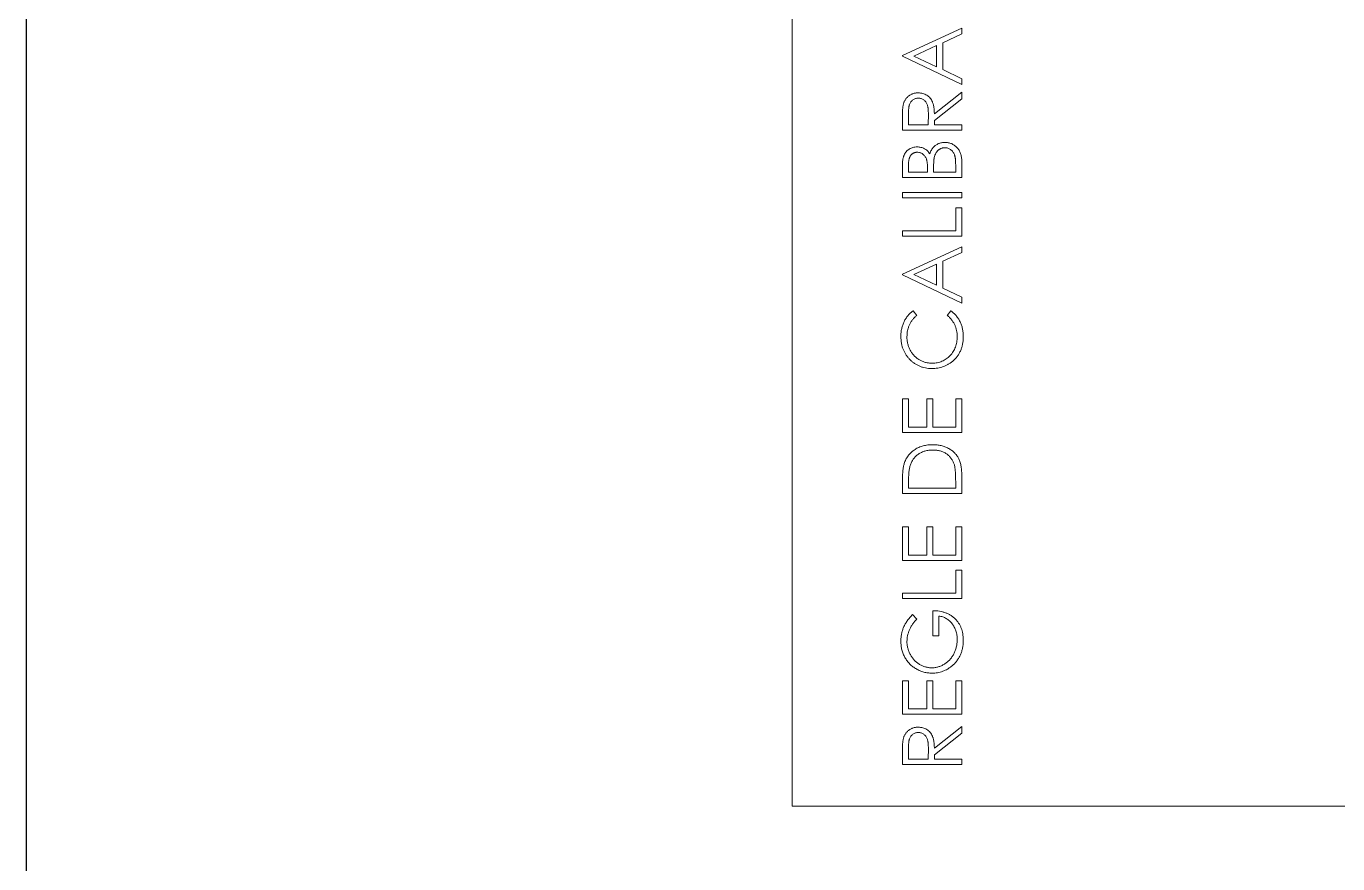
# Model space of a CAD drawing. Header units: millimetres. Extents: x 0 to 210, y 0 to 340.
# Drawn here: x 0 to 77.3, y 139.6 to 188.9 of the extents above; entities that cross this region are included whole.
import ezdxf

# ---------------------------------------------------------------- set-up
doc = ezdxf.new("R2010")
doc.units = ezdxf.units.MM

# ---------------------------------------------------------------- blocks, each defined once
blk = doc.blocks.new('regle_petit_robot')
at = {"color": 7, "linetype": 'Continuous', "lineweight": 15}
for p, q in [((0, 52.33), (0, -7.67)), ((60, 52.33), (0, 52.33)), ((2.449, 42.33), (2.449, 45.83)), ((2.449, 45.83), (3.149, 45.83)), ((5.41, 42.33), (5.41, 45.83)), ((5.41, 45.83), (7.385, 45.83)), ((7.385, 45.83), (7.385, 45.471)), ((12.231, 45.83), (12.545, 45.83)), ((12.231, 42.33), (12.231, 45.83)), ((12.545, 45.83), (12.545, 42.689)), ((14.474, 45.83), (16.449, 45.83)), ((14.474, 42.33), (14.474, 45.83)), ((16.449, 45.83), (16.449, 45.471)), ((18.423, 45.83), (19.13, 45.83)), ((18.423, 42.33), (18.423, 45.83)), ((22.013, 42.33), (22.013, 45.83)), ((22.013, 45.83), (23.987, 45.83)), ((23.987, 45.83), (23.987, 45.471)), ((29.641, 42.33), (31.301, 45.83)), ((31.301, 45.83), (31.346, 45.83)), ((31.346, 45.83), (32.962, 42.33)), ((33.59, 42.33), (33.59, 45.83)), ((33.59, 45.83), (33.904, 45.83)), ((33.904, 45.83), (33.904, 42.689)), ((35.833, 45.83), (36.147, 45.83)), ((35.833, 42.33), (35.833, 45.83)), ((36.147, 45.83), (36.147, 42.33)), ((37.045, 45.83), (37.728, 45.83)), ((37.045, 42.33), (37.045, 45.83)), ((39.827, 45.83), (40.527, 45.83)), ((39.827, 42.33), (39.827, 45.83)), ((42.519, 42.33), (44.179, 45.83)), ((44.179, 45.83), (44.224, 45.83)), ((44.224, 45.83), (45.84, 42.33)), ((2.763, 45.471), (2.763, 44.304)), ((3.419, 45.471), (2.763, 45.471)), ((7.385, 45.471), (5.724, 45.471)), ((5.724, 45.471), (5.724, 44.394)), ((11.288, 45.233), (11.019, 44.977)), ((14.788, 45.471), (14.788, 44.394)), ((16.449, 45.471), (14.788, 45.471)), ((18.983, 45.471), (18.737, 45.471)), ((18.737, 45.471), (18.737, 42.689)), ((22.327, 45.471), (22.327, 44.394)), ((23.987, 45.471), (22.327, 45.471)), ((29.192, 45.188), (28.917, 44.977)), ((31.32, 45.148), (30.686, 43.811)), ((31.937, 43.811), (31.32, 45.148)), ((37.359, 45.471), (37.359, 44.349)), ((37.785, 45.471), (37.359, 45.471)), ((40.141, 45.471), (40.141, 44.304)), ((40.797, 45.471), (40.141, 45.471)), ((44.198, 45.148), (43.565, 43.811)), ((44.815, 43.811), (44.198, 45.148)), ((2.763, 44.304), (3.404, 44.299)), ((5.724, 44.394), (7.385, 44.394)), ((7.385, 44.394), (7.385, 44.035)), ((14.788, 44.394), (16.449, 44.394)), ((16.449, 44.394), (16.449, 44.035)), ((22.327, 44.394), (23.987, 44.394)), ((23.987, 44.394), (23.987, 44.035)), ((37.359, 44.349), (37.57, 44.349)), ((40.141, 44.304), (40.782, 44.299)), ((3.018, 43.945), (2.763, 43.945)), ((2.763, 43.945), (2.763, 42.33)), ((4.304, 42.33), (3.018, 43.945)), ((3.406, 43.945), (4.692, 42.33)), ((5.724, 44.035), (5.724, 42.689)), ((7.385, 44.035), (5.724, 44.035)), ((10.032, 43.676), (10.032, 44.035)), ((10.032, 44.035), (11.513, 44.035)), ((11.199, 43.676), (10.032, 43.676)), ((14.788, 44.035), (14.788, 42.689)), ((16.449, 44.035), (14.788, 44.035)), ((22.327, 44.035), (22.327, 42.689)), ((23.987, 44.035), (22.327, 44.035)), ((30.516, 43.452), (29.984, 42.33)), ((32.103, 43.452), (30.516, 43.452)), ((30.686, 43.811), (31.937, 43.811)), ((32.62, 42.33), (32.103, 43.452)), ((37.359, 43.99), (37.359, 42.689)), ((37.567, 43.99), (37.359, 43.99)), ((40.141, 43.945), (40.141, 42.33)), ((40.396, 43.945), (40.141, 43.945)), ((41.682, 42.33), (40.396, 43.945)), ((40.785, 43.945), (42.071, 42.33)), ((43.394, 43.452), (42.862, 42.33)), ((44.981, 43.452), (43.394, 43.452)), ((43.565, 43.811), (44.815, 43.811)), ((45.498, 42.33), (44.981, 43.452)), ((5.724, 42.689), (7.385, 42.689)), ((7.385, 42.689), (7.385, 42.33)), ((12.545, 42.689), (13.891, 42.689)), ((13.891, 42.689), (13.891, 42.33)), ((14.788, 42.689), (16.449, 42.689)), ((16.449, 42.689), (16.449, 42.33)), ((18.737, 42.689), (19.139, 42.689)), ((22.327, 42.689), (23.987, 42.689)), ((23.987, 42.689), (23.987, 42.33)), ((28.917, 43.183), (29.192, 42.974)), ((33.904, 42.689), (35.25, 42.689)), ((35.25, 42.689), (35.25, 42.33)), ((37.359, 42.689), (37.806, 42.689)), ((2.763, 42.33), (2.449, 42.33)), ((4.692, 42.33), (4.304, 42.33)), ((7.385, 42.33), (5.41, 42.33)), ((13.891, 42.33), (12.231, 42.33)), ((16.449, 42.33), (14.474, 42.33)), ((19.508, 42.33), (18.423, 42.33)), ((23.987, 42.33), (22.013, 42.33)), ((29.984, 42.33), (29.641, 42.33)), ((32.962, 42.33), (32.62, 42.33)), ((35.25, 42.33), (33.59, 42.33)), ((36.147, 42.33), (35.833, 42.33)), ((37.991, 42.33), (37.045, 42.33)), ((40.141, 42.33), (39.827, 42.33)), ((42.071, 42.33), (41.682, 42.33)), ((42.862, 42.33), (42.519, 42.33)), ((45.84, 42.33), (45.498, 42.33))]:
    blk.add_line(p, q, dxfattribs=at)
for points, knots in [([(3.149, 45.83), (3.196, 45.83), (3.286, 45.83), (3.414, 45.828), (3.531, 45.823), (3.636, 45.819), (3.729, 45.812), (3.811, 45.804), (3.881, 45.795), (3.923, 45.786), (3.942, 45.782)], [0, 0, 0, 0, 0.176258, 0.338434, 0.484822, 0.617158, 0.734698, 0.837385, 0.926372, 1, 1, 1, 1]), ([(3.942, 45.782), (3.968, 45.776), (4.018, 45.763), (4.091, 45.737), (4.161, 45.706), (4.227, 45.67), (4.288, 45.629), (4.347, 45.582), (4.402, 45.531), (4.452, 45.474), (4.499, 45.414), (4.538, 45.35), (4.572, 45.282), (4.599, 45.211), (4.621, 45.136), (4.637, 45.059), (4.646, 44.977), (4.647, 44.922), (4.647, 44.894)], [0, 0, 0, 0, 0.064217, 0.127064, 0.188745, 0.249132, 0.309453, 0.369827, 0.43065, 0.492352, 0.554072, 0.61569, 0.676798, 0.738439, 0.801317, 0.865185, 0.931641, 1, 1, 1, 1]), ([(7.833, 44.081), (7.834, 44.123), (7.835, 44.204), (7.848, 44.326), (7.866, 44.445), (7.893, 44.562), (7.927, 44.677), (7.97, 44.79), (8.019, 44.901), (8.077, 45.008), (8.141, 45.112), (8.211, 45.211), (8.287, 45.303), (8.368, 45.391), (8.455, 45.471), (8.548, 45.547), (8.646, 45.616), (8.75, 45.679), (8.858, 45.736), (8.97, 45.785), (9.086, 45.826), (9.205, 45.861), (9.328, 45.887), (9.454, 45.905), (9.584, 45.918), (9.671, 45.919), (9.716, 45.92)], [0, 0, 0, 0, 0.042039, 0.083544, 0.124643, 0.165303, 0.206171, 0.246971, 0.288329, 0.329987, 0.371797, 0.412738, 0.453459, 0.494001, 0.534381, 0.574952, 0.615892, 0.65725, 0.699007, 0.740486, 0.782325, 0.824567, 0.867041, 0.9105, 0.954619, 1, 1, 1, 1]), ([(9.716, 45.92), (9.752, 45.919), (9.824, 45.918), (9.931, 45.91), (10.036, 45.897), (10.14, 45.88), (10.242, 45.857), (10.342, 45.829), (10.441, 45.796), (10.538, 45.757), (10.635, 45.713), (10.73, 45.663), (10.825, 45.607), (10.919, 45.544), (11.013, 45.476), (11.105, 45.4), (11.198, 45.32), (11.258, 45.262), (11.288, 45.233)], [0, 0, 0, 0, 0.061617, 0.122179, 0.182216, 0.241864, 0.30096, 0.359969, 0.419033, 0.478069, 0.537993, 0.59896, 0.661321, 0.725248, 0.79122, 0.858746, 0.928318, 1, 1, 1, 1]), ([(19.13, 45.83), (19.191, 45.83), (19.31, 45.829), (19.482, 45.823), (19.64, 45.814), (19.786, 45.8), (19.918, 45.783), (20.038, 45.761), (20.144, 45.736), (20.209, 45.714), (20.24, 45.704)], [0, 0, 0, 0, 0.164289, 0.317406, 0.458844, 0.589367, 0.707831, 0.81577, 0.91288, 1, 1, 1, 1]), ([(20.24, 45.704), (20.281, 45.688), (20.361, 45.658), (20.475, 45.6), (20.582, 45.535), (20.684, 45.462), (20.776, 45.379), (20.864, 45.29), (20.944, 45.192), (21.017, 45.086), (21.083, 44.973), (21.14, 44.855), (21.187, 44.731), (21.227, 44.602), (21.258, 44.468), (21.279, 44.329), (21.293, 44.184), (21.294, 44.086), (21.295, 44.036)], [0, 0, 0, 0, 0.061545, 0.121694, 0.181155, 0.239875, 0.298702, 0.357647, 0.417605, 0.478494, 0.540407, 0.602345, 0.665004, 0.728559, 0.793651, 0.860534, 0.929236, 1, 1, 1, 1]), ([(25.782, 44.1), (25.784, 44.163), (25.787, 44.287), (25.813, 44.469), (25.854, 44.643), (25.914, 44.809), (25.989, 44.968), (26.082, 45.119), (26.192, 45.263), (26.317, 45.397), (26.455, 45.519), (26.602, 45.627), (26.759, 45.717), (26.924, 45.792), (27.097, 45.85), (27.279, 45.89), (27.469, 45.915), (27.599, 45.918), (27.665, 45.92)], [0, 0, 0, 0, 0.064558, 0.127014, 0.187955, 0.248014, 0.307748, 0.368235, 0.42947, 0.492743, 0.556258, 0.618217, 0.679655, 0.741246, 0.803415, 0.866815, 0.932328, 1, 1, 1, 1]), ([(27.665, 45.92), (27.705, 45.919), (27.785, 45.918), (27.903, 45.909), (28.017, 45.894), (28.129, 45.872), (28.238, 45.846), (28.344, 45.812), (28.447, 45.773), (28.547, 45.728), (28.643, 45.678), (28.735, 45.622), (28.822, 45.562), (28.906, 45.497), (28.984, 45.427), (29.059, 45.353), (29.128, 45.272), (29.171, 45.216), (29.192, 45.188)], [0, 0, 0, 0, 0.068548, 0.135683, 0.201215, 0.265682, 0.329267, 0.392395, 0.45507, 0.517127, 0.57879, 0.63974, 0.700192, 0.759806, 0.819628, 0.879355, 0.939512, 1, 1, 1, 1]), ([(37.728, 45.83), (37.761, 45.83), (37.826, 45.83), (37.92, 45.824), (38.008, 45.817), (38.091, 45.806), (38.167, 45.792), (38.238, 45.775), (38.302, 45.755), (38.379, 45.723), (38.467, 45.676), (38.562, 45.606), (38.644, 45.52), (38.714, 45.424), (38.77, 45.318), (38.81, 45.205), (38.836, 45.086), (38.838, 45.004), (38.84, 44.963)], [0, 0, 0, 0, 0.062594, 0.121323, 0.17668, 0.228365, 0.276868, 0.321879, 0.364099, 0.403356, 0.477968, 0.550535, 0.623584, 0.698175, 0.773354, 0.847281, 0.922818, 1, 1, 1, 1]), ([(40.527, 45.83), (40.574, 45.83), (40.664, 45.83), (40.792, 45.828), (40.909, 45.823), (41.014, 45.819), (41.107, 45.812), (41.189, 45.804), (41.259, 45.795), (41.301, 45.786), (41.32, 45.782)], [0, 0, 0, 0, 0.176258, 0.338434, 0.484822, 0.617158, 0.734698, 0.837385, 0.926372, 1, 1, 1, 1]), ([(41.32, 45.782), (41.346, 45.776), (41.397, 45.763), (41.47, 45.737), (41.539, 45.706), (41.605, 45.67), (41.667, 45.629), (41.725, 45.582), (41.78, 45.531), (41.83, 45.474), (41.877, 45.414), (41.916, 45.35), (41.95, 45.282), (41.978, 45.211), (42, 45.136), (42.015, 45.059), (42.024, 44.977), (42.025, 44.922), (42.026, 44.894)], [0, 0, 0, 0, 0.064217, 0.127064, 0.188745, 0.249132, 0.309453, 0.369827, 0.43065, 0.492352, 0.554072, 0.61569, 0.676798, 0.738439, 0.801317, 0.865185, 0.931641, 1, 1, 1, 1]), ([(3.404, 44.299), (3.434, 44.299), (3.492, 44.299), (3.575, 44.303), (3.654, 44.308), (3.726, 44.315), (3.792, 44.324), (3.852, 44.335), (3.905, 44.348), (3.968, 44.368), (4.039, 44.4), (4.115, 44.447), (4.18, 44.505), (4.235, 44.572), (4.279, 44.646), (4.31, 44.725), (4.33, 44.809), (4.332, 44.866), (4.333, 44.895)], [0, 0, 0, 0, 0.071668, 0.138913, 0.201185, 0.259124, 0.312255, 0.360682, 0.405086, 0.445102, 0.518778, 0.589462, 0.658462, 0.727283, 0.796322, 0.863175, 0.930949, 1, 1, 1, 1]), ([(4.647, 44.894), (4.646, 44.847), (4.643, 44.756), (4.616, 44.624), (4.573, 44.501), (4.512, 44.387), (4.435, 44.284), (4.343, 44.194), (4.235, 44.118), (4.135, 44.066), (4.046, 44.032), (3.973, 44.008), (3.893, 43.99), (3.808, 43.974), (3.716, 43.961), (3.618, 43.952), (3.514, 43.947), (3.443, 43.946), (3.406, 43.945)], [0, 0, 0, 0, 0.07878, 0.153721, 0.226714, 0.299191, 0.37119, 0.443006, 0.516689, 0.593217, 0.633873, 0.676989, 0.7229, 0.771959, 0.824211, 0.879379, 0.937948, 1, 1, 1, 1]), ([(4.333, 44.895), (4.332, 44.923), (4.33, 44.979), (4.31, 45.06), (4.277, 45.137), (4.233, 45.21), (4.179, 45.275), (4.116, 45.331), (4.045, 45.377), (3.979, 45.407), (3.919, 45.425), (3.868, 45.438), (3.81, 45.448), (3.745, 45.456), (3.673, 45.463), (3.594, 45.468), (3.509, 45.471), (3.45, 45.471), (3.419, 45.471)], [0, 0, 0, 0, 0.068814, 0.136365, 0.204019, 0.273064, 0.342913, 0.410965, 0.479169, 0.549308, 0.587652, 0.630647, 0.678879, 0.731934, 0.791111, 0.855283, 0.925086, 1, 1, 1, 1]), ([(9.705, 45.561), (9.671, 45.56), (9.604, 45.56), (9.503, 45.549), (9.403, 45.534), (9.305, 45.512), (9.208, 45.484), (9.112, 45.449), (9.017, 45.409), (8.925, 45.362), (8.835, 45.31), (8.75, 45.253), (8.67, 45.193), (8.596, 45.127), (8.527, 45.056), (8.462, 44.982), (8.403, 44.902), (8.35, 44.819), (8.303, 44.733), (8.261, 44.646), (8.226, 44.557), (8.198, 44.467), (8.175, 44.376), (8.159, 44.284), (8.15, 44.19), (8.148, 44.127), (8.147, 44.095)], [0, 0, 0, 0, 0.042841, 0.085571, 0.127719, 0.170068, 0.212787, 0.255482, 0.298877, 0.342861, 0.386528, 0.429532, 0.471886, 0.513729, 0.555082, 0.596535, 0.63812, 0.679822, 0.721331, 0.761888, 0.802199, 0.841806, 0.88106, 0.920633, 0.960101, 1, 1, 1, 1]), ([(11.019, 44.977), (10.971, 45.023), (10.874, 45.114), (10.717, 45.231), (10.554, 45.332), (10.384, 45.414), (10.212, 45.479), (10.041, 45.526), (9.873, 45.555), (9.761, 45.559), (9.705, 45.561)], [0, 0, 0, 0, 0.136144, 0.269043, 0.398517, 0.5271, 0.652283, 0.77168, 0.887495, 1, 1, 1, 1]), ([(20.059, 45.373), (20.029, 45.381), (19.967, 45.398), (19.865, 45.417), (19.751, 45.434), (19.623, 45.448), (19.482, 45.458), (19.327, 45.465), (19.16, 45.471), (19.044, 45.471), (18.983, 45.471)], [0, 0, 0, 0, 0.084319, 0.179285, 0.286583, 0.405111, 0.535593, 0.67819, 0.832976, 1, 1, 1, 1]), ([(20.981, 44.037), (20.98, 44.077), (20.979, 44.158), (20.967, 44.276), (20.948, 44.389), (20.921, 44.498), (20.887, 44.603), (20.845, 44.703), (20.796, 44.799), (20.738, 44.889), (20.675, 44.974), (20.604, 45.052), (20.528, 45.123), (20.447, 45.188), (20.358, 45.245), (20.264, 45.295), (20.164, 45.338), (20.094, 45.361), (20.059, 45.373)], [0, 0, 0, 0, 0.070151, 0.137813, 0.203226, 0.267174, 0.330024, 0.391794, 0.453084, 0.514334, 0.575, 0.634865, 0.694116, 0.753442, 0.813126, 0.87408, 0.936007, 1, 1, 1, 1]), ([(27.646, 45.561), (27.611, 45.56), (27.541, 45.56), (27.437, 45.549), (27.335, 45.534), (27.236, 45.512), (27.138, 45.484), (27.042, 45.451), (26.949, 45.409), (26.857, 45.363), (26.769, 45.312), (26.686, 45.256), (26.608, 45.195), (26.535, 45.131), (26.467, 45.062), (26.404, 44.989), (26.347, 44.911), (26.294, 44.829), (26.247, 44.745), (26.208, 44.657), (26.173, 44.567), (26.145, 44.473), (26.123, 44.378), (26.108, 44.28), (26.097, 44.179), (26.097, 44.111), (26.096, 44.077)], [0, 0, 0, 0, 0.043955, 0.087502, 0.130463, 0.172752, 0.215403, 0.25765, 0.300153, 0.343121, 0.385925, 0.427686, 0.468818, 0.509492, 0.549883, 0.58998, 0.630405, 0.670869, 0.711384, 0.751627, 0.791776, 0.832459, 0.873319, 0.914543, 0.956924, 1, 1, 1, 1]), ([(28.917, 44.977), (28.898, 45.001), (28.859, 45.047), (28.796, 45.112), (28.731, 45.173), (28.663, 45.231), (28.591, 45.282), (28.517, 45.33), (28.44, 45.374), (28.333, 45.426), (28.194, 45.481), (28.018, 45.527), (27.835, 45.556), (27.709, 45.559), (27.646, 45.561)], [0, 0, 0, 0, 0.063163, 0.125475, 0.187121, 0.248294, 0.309295, 0.36985, 0.430973, 0.492456, 0.616148, 0.740844, 0.868183, 1, 1, 1, 1]), ([(37.57, 44.349), (37.601, 44.35), (37.66, 44.35), (37.747, 44.353), (37.827, 44.359), (37.901, 44.365), (37.968, 44.375), (38.029, 44.387), (38.084, 44.4), (38.147, 44.421), (38.22, 44.453), (38.296, 44.503), (38.364, 44.562), (38.421, 44.63), (38.468, 44.704), (38.501, 44.785), (38.523, 44.869), (38.525, 44.927), (38.526, 44.956)], [0, 0, 0, 0, 0.072301, 0.1397, 0.202289, 0.2606, 0.31319, 0.361739, 0.405706, 0.44554, 0.518832, 0.589778, 0.658867, 0.72843, 0.797283, 0.864815, 0.931364, 1, 1, 1, 1]), ([(38.526, 44.956), (38.525, 44.976), (38.524, 45.014), (38.516, 45.07), (38.501, 45.122), (38.483, 45.171), (38.457, 45.217), (38.427, 45.26), (38.39, 45.299), (38.348, 45.335), (38.3, 45.367), (38.246, 45.396), (38.185, 45.418), (38.118, 45.438), (38.044, 45.452), (37.963, 45.464), (37.876, 45.47), (37.816, 45.471), (37.785, 45.471)], [0, 0, 0, 0, 0.057003, 0.111818, 0.164402, 0.21587, 0.266841, 0.317479, 0.369902, 0.4234, 0.479718, 0.539241, 0.602431, 0.67103, 0.744485, 0.823454, 0.90874, 1, 1, 1, 1]), ([(38.84, 44.963), (38.839, 44.924), (38.837, 44.848), (38.816, 44.737), (38.784, 44.631), (38.739, 44.531), (38.681, 44.439), (38.612, 44.354), (38.529, 44.28), (38.467, 44.239), (38.435, 44.218)], [0, 0, 0, 0, 0.130569, 0.256581, 0.380552, 0.503623, 0.625739, 0.747549, 0.871766, 1, 1, 1, 1]), ([(40.782, 44.299), (40.812, 44.299), (40.87, 44.299), (40.954, 44.303), (41.032, 44.308), (41.104, 44.315), (41.17, 44.324), (41.23, 44.335), (41.284, 44.348), (41.347, 44.368), (41.417, 44.4), (41.493, 44.447), (41.558, 44.505), (41.613, 44.572), (41.657, 44.646), (41.688, 44.725), (41.708, 44.809), (41.71, 44.866), (41.712, 44.895)], [0, 0, 0, 0, 0.071668, 0.138913, 0.201185, 0.259124, 0.312255, 0.360682, 0.405086, 0.445102, 0.518778, 0.589462, 0.658462, 0.727283, 0.796322, 0.863175, 0.930949, 1, 1, 1, 1]), ([(42.026, 44.894), (42.024, 44.847), (42.021, 44.756), (41.995, 44.624), (41.951, 44.501), (41.89, 44.387), (41.814, 44.284), (41.721, 44.194), (41.613, 44.118), (41.513, 44.066), (41.424, 44.032), (41.351, 44.008), (41.272, 43.99), (41.186, 43.974), (41.094, 43.961), (40.997, 43.952), (40.893, 43.947), (40.821, 43.946), (40.785, 43.945)], [0, 0, 0, 0, 0.07878, 0.153721, 0.226714, 0.299191, 0.37119, 0.443006, 0.516689, 0.593217, 0.633873, 0.676989, 0.7229, 0.771959, 0.824211, 0.879379, 0.937948, 1, 1, 1, 1]), ([(41.712, 44.895), (41.71, 44.923), (41.708, 44.979), (41.689, 45.06), (41.656, 45.137), (41.611, 45.21), (41.557, 45.275), (41.494, 45.331), (41.423, 45.377), (41.357, 45.407), (41.298, 45.425), (41.246, 45.438), (41.188, 45.448), (41.123, 45.456), (41.051, 45.463), (40.972, 45.468), (40.887, 45.471), (40.828, 45.471), (40.797, 45.471)], [0, 0, 0, 0, 0.068814, 0.136365, 0.204019, 0.273064, 0.342913, 0.410965, 0.479169, 0.549308, 0.587652, 0.630647, 0.678879, 0.731934, 0.791111, 0.855283, 0.925086, 1, 1, 1, 1]), ([(8.262, 42.902), (8.228, 42.945), (8.16, 43.029), (8.073, 43.165), (7.999, 43.305), (7.938, 43.451), (7.891, 43.602), (7.857, 43.757), (7.838, 43.918), (7.835, 44.026), (7.833, 44.081)], [0, 0, 0, 0, 0.127896, 0.253668, 0.376738, 0.499344, 0.621999, 0.745699, 0.871345, 1, 1, 1, 1]), ([(8.147, 44.095), (8.148, 44.063), (8.15, 43.999), (8.159, 43.903), (8.177, 43.808), (8.201, 43.714), (8.231, 43.621), (8.269, 43.53), (8.313, 43.44), (8.364, 43.352), (8.42, 43.267), (8.483, 43.186), (8.55, 43.11), (8.623, 43.038), (8.701, 42.971), (8.784, 42.909), (8.872, 42.852), (8.965, 42.799), (9.062, 42.753), (9.161, 42.711), (9.263, 42.677), (9.368, 42.649), (9.474, 42.626), (9.583, 42.611), (9.694, 42.6), (9.769, 42.6), (9.806, 42.599)], [0, 0, 0, 0, 0.038994, 0.077882, 0.116652, 0.155416, 0.194618, 0.234261, 0.274547, 0.315667, 0.35702, 0.398083, 0.439098, 0.479833, 0.521274, 0.562841, 0.605292, 0.648409, 0.691727, 0.735149, 0.778369, 0.821661, 0.865524, 0.909731, 0.954523, 1, 1, 1, 1]), ([(26.226, 42.852), (26.19, 42.896), (26.12, 42.982), (26.03, 43.123), (25.953, 43.269), (25.89, 43.423), (25.842, 43.583), (25.808, 43.749), (25.786, 43.923), (25.783, 44.04), (25.782, 44.1)], [0, 0, 0, 0, 0.124329, 0.247156, 0.36878, 0.490734, 0.613614, 0.738958, 0.867311, 1, 1, 1, 1]), ([(26.096, 44.077), (26.097, 44.025), (26.1, 43.923), (26.122, 43.774), (26.155, 43.632), (26.206, 43.497), (26.268, 43.367), (26.346, 43.244), (26.436, 43.128), (26.541, 43.02), (26.655, 42.922), (26.778, 42.835), (26.909, 42.763), (27.046, 42.702), (27.191, 42.656), (27.343, 42.624), (27.503, 42.602), (27.612, 42.6), (27.667, 42.599)], [0, 0, 0, 0, 0.064323, 0.12629, 0.186726, 0.246146, 0.305576, 0.365429, 0.426326, 0.48884, 0.551725, 0.613919, 0.675484, 0.737334, 0.800229, 0.864502, 0.931041, 1, 1, 1, 1]), ([(38.435, 44.218), (38.475, 44.203), (38.551, 44.174), (38.656, 44.122), (38.746, 44.066), (38.822, 44.005), (38.888, 43.938), (38.945, 43.867), (38.993, 43.788), (39.035, 43.704), (39.068, 43.614), (39.092, 43.521), (39.106, 43.423), (39.108, 43.357), (39.109, 43.324)], [0, 0, 0, 0, 0.106057, 0.202914, 0.2903, 0.370223, 0.446384, 0.521397, 0.598291, 0.676142, 0.755529, 0.834887, 0.916646, 1, 1, 1, 1]), ([(11.513, 44.035), (11.511, 43.968), (11.508, 43.837), (11.484, 43.646), (11.447, 43.466), (11.395, 43.296), (11.328, 43.137), (11.247, 42.988), (11.149, 42.85), (11.04, 42.723), (10.917, 42.61), (10.784, 42.51), (10.641, 42.427), (10.487, 42.358), (10.324, 42.305), (10.151, 42.267), (9.968, 42.245), (9.843, 42.242), (9.779, 42.24)], [0, 0, 0, 0, 0.071272, 0.139493, 0.204635, 0.267406, 0.328446, 0.388397, 0.447734, 0.507392, 0.566768, 0.625478, 0.684067, 0.743248, 0.804033, 0.866499, 0.931723, 1, 1, 1, 1]), ([(9.806, 42.599), (9.852, 42.6), (9.941, 42.602), (10.072, 42.617), (10.198, 42.639), (10.318, 42.672), (10.433, 42.715), (10.543, 42.766), (10.647, 42.827), (10.745, 42.897), (10.836, 42.974), (10.918, 43.058), (10.989, 43.147), (11.052, 43.242), (11.104, 43.343), (11.146, 43.449), (11.179, 43.56), (11.192, 43.637), (11.199, 43.676)], [0, 0, 0, 0, 0.07063, 0.138694, 0.204918, 0.269441, 0.332636, 0.395302, 0.457764, 0.520657, 0.582852, 0.643315, 0.70258, 0.760908, 0.81949, 0.878269, 0.938491, 1, 1, 1, 1]), ([(21.295, 44.036), (21.294, 43.993), (21.293, 43.907), (21.282, 43.782), (21.266, 43.66), (21.241, 43.542), (21.21, 43.428), (21.171, 43.318), (21.127, 43.212), (21.075, 43.11), (21.017, 43.014), (20.956, 42.924), (20.891, 42.84), (20.821, 42.763), (20.747, 42.692), (20.668, 42.628), (20.585, 42.57), (20.498, 42.518), (20.405, 42.473), (20.303, 42.434), (20.192, 42.403), (20.072, 42.376), (19.943, 42.355), (19.806, 42.341), (19.66, 42.331), (19.559, 42.33), (19.508, 42.33)], [0, 0, 0, 0, 0.046081, 0.090807, 0.134295, 0.177024, 0.218823, 0.260244, 0.30108, 0.341614, 0.381583, 0.42012, 0.458075, 0.494738, 0.531195, 0.566934, 0.602713, 0.638327, 0.674853, 0.713467, 0.754442, 0.797815, 0.843989, 0.893072, 0.944963, 1, 1, 1, 1]), ([(20.139, 42.778), (20.171, 42.789), (20.235, 42.812), (20.325, 42.852), (20.41, 42.9), (20.49, 42.954), (20.565, 43.014), (20.634, 43.081), (20.698, 43.154), (20.757, 43.233), (20.81, 43.317), (20.855, 43.407), (20.895, 43.5), (20.926, 43.599), (20.951, 43.702), (20.968, 43.81), (20.979, 43.922), (20.98, 43.998), (20.981, 44.037)], [0, 0, 0, 0, 0.062415, 0.123338, 0.183125, 0.241783, 0.300579, 0.35968, 0.418882, 0.479531, 0.540851, 0.602303, 0.664463, 0.727806, 0.792895, 0.859672, 0.928464, 1, 1, 1, 1]), ([(38.222, 43.949), (38.205, 43.952), (38.168, 43.96), (38.108, 43.968), (38.039, 43.975), (37.962, 43.98), (37.876, 43.985), (37.78, 43.988), (37.677, 43.99), (37.605, 43.99), (37.567, 43.99)], [0, 0, 0, 0, 0.079306, 0.171953, 0.277057, 0.394731, 0.526177, 0.671345, 0.829285, 1, 1, 1, 1]), ([(37.806, 42.689), (37.838, 42.689), (37.9, 42.69), (37.989, 42.693), (38.072, 42.698), (38.147, 42.707), (38.217, 42.716), (38.28, 42.729), (38.336, 42.743), (38.401, 42.765), (38.475, 42.8), (38.554, 42.852), (38.624, 42.915), (38.684, 42.987), (38.733, 43.065), (38.769, 43.148), (38.791, 43.235), (38.794, 43.294), (38.795, 43.324)], [0, 0, 0, 0, 0.072502, 0.139739, 0.201795, 0.259822, 0.312206, 0.360773, 0.40454, 0.443698, 0.516841, 0.587874, 0.657965, 0.728969, 0.799308, 0.866636, 0.933116, 1, 1, 1, 1]), ([(39.109, 43.324), (39.108, 43.289), (39.106, 43.222), (39.092, 43.123), (39.068, 43.029), (39.035, 42.938), (38.992, 42.852), (38.939, 42.769), (38.876, 42.691), (38.806, 42.616), (38.727, 42.55), (38.642, 42.49), (38.549, 42.441), (38.45, 42.4), (38.345, 42.369), (38.233, 42.347), (38.114, 42.332), (38.033, 42.331), (37.991, 42.33)], [0, 0, 0, 0, 0.06116, 0.120335, 0.17818, 0.235235, 0.292683, 0.351186, 0.410457, 0.47172, 0.533761, 0.595739, 0.657888, 0.721295, 0.786823, 0.854686, 0.925478, 1, 1, 1, 1]), ([(38.795, 43.324), (38.795, 43.342), (38.794, 43.379), (38.786, 43.433), (38.774, 43.485), (38.758, 43.536), (38.736, 43.584), (38.709, 43.63), (38.678, 43.676), (38.63, 43.733), (38.56, 43.799), (38.46, 43.863), (38.347, 43.915), (38.265, 43.937), (38.222, 43.949)], [0, 0, 0, 0, 0.060287, 0.119602, 0.177503, 0.235143, 0.292133, 0.350871, 0.410098, 0.470732, 0.594829, 0.722579, 0.856691, 1, 1, 1, 1]), ([(9.779, 42.24), (9.739, 42.241), (9.662, 42.242), (9.546, 42.25), (9.435, 42.262), (9.326, 42.281), (9.22, 42.303), (9.117, 42.333), (9.018, 42.366), (8.921, 42.405), (8.827, 42.449), (8.737, 42.498), (8.65, 42.552), (8.566, 42.612), (8.485, 42.677), (8.407, 42.747), (8.333, 42.822), (8.286, 42.875), (8.262, 42.902)], [0, 0, 0, 0, 0.069237, 0.136557, 0.202094, 0.266464, 0.329769, 0.391879, 0.453271, 0.514115, 0.57439, 0.634142, 0.693923, 0.754152, 0.81447, 0.875661, 0.937348, 1, 1, 1, 1]), ([(19.139, 42.689), (19.197, 42.689), (19.308, 42.69), (19.467, 42.694), (19.613, 42.701), (19.745, 42.71), (19.864, 42.723), (19.968, 42.737), (20.059, 42.755), (20.114, 42.771), (20.139, 42.778)], [0, 0, 0, 0, 0.171901, 0.330628, 0.475549, 0.606746, 0.725024, 0.829742, 0.921323, 1, 1, 1, 1]), ([(27.669, 42.24), (27.632, 42.241), (27.557, 42.241), (27.447, 42.249), (27.341, 42.261), (27.237, 42.278), (27.136, 42.298), (27.038, 42.326), (26.943, 42.356), (26.851, 42.392), (26.762, 42.433), (26.676, 42.479), (26.594, 42.529), (26.513, 42.584), (26.437, 42.644), (26.363, 42.708), (26.292, 42.777), (26.248, 42.827), (26.226, 42.852)], [0, 0, 0, 0, 0.069663, 0.13775, 0.203917, 0.26878, 0.332414, 0.394754, 0.45618, 0.516996, 0.577396, 0.637198, 0.696999, 0.756756, 0.816554, 0.876948, 0.938132, 1, 1, 1, 1]), ([(27.667, 42.599), (27.728, 42.601), (27.849, 42.604), (28.025, 42.632), (28.194, 42.678), (28.355, 42.742), (28.509, 42.825), (28.654, 42.926), (28.792, 43.045), (28.875, 43.136), (28.917, 43.183)], [0, 0, 0, 0, 0.128515, 0.252949, 0.374755, 0.49594, 0.617181, 0.740909, 0.867811, 1, 1, 1, 1]), ([(29.192, 42.974), (29.17, 42.946), (29.126, 42.889), (29.055, 42.809), (28.979, 42.733), (28.9, 42.663), (28.817, 42.597), (28.728, 42.537), (28.637, 42.481), (28.541, 42.431), (28.443, 42.386), (28.341, 42.347), (28.236, 42.314), (28.128, 42.287), (28.017, 42.266), (27.904, 42.251), (27.788, 42.242), (27.709, 42.241), (27.669, 42.24)], [0, 0, 0, 0, 0.061674, 0.123053, 0.183475, 0.243727, 0.304279, 0.364863, 0.425946, 0.487391, 0.54922, 0.611144, 0.673529, 0.736961, 0.800785, 0.866013, 0.932101, 1, 1, 1, 1])]:
    blk.add_open_spline(points, degree=3, knots=knots, dxfattribs=at)

msp = doc.modelspace()

# ---------------------------------------------------------------- linework, layer by layer
msp.add_lwpolyline([(210.006, 0.005), (210.006, 340.005), (0.006, 340.005), (0.006, 0.005)], close=True)

# ---------------------------------------------------------------- block references
at = {"rotation": 90}
msp.add_blockref('regle_petit_robot', (97.484, 142.97), dxfattribs=at)

doc.saveas('drawing.dxf')
